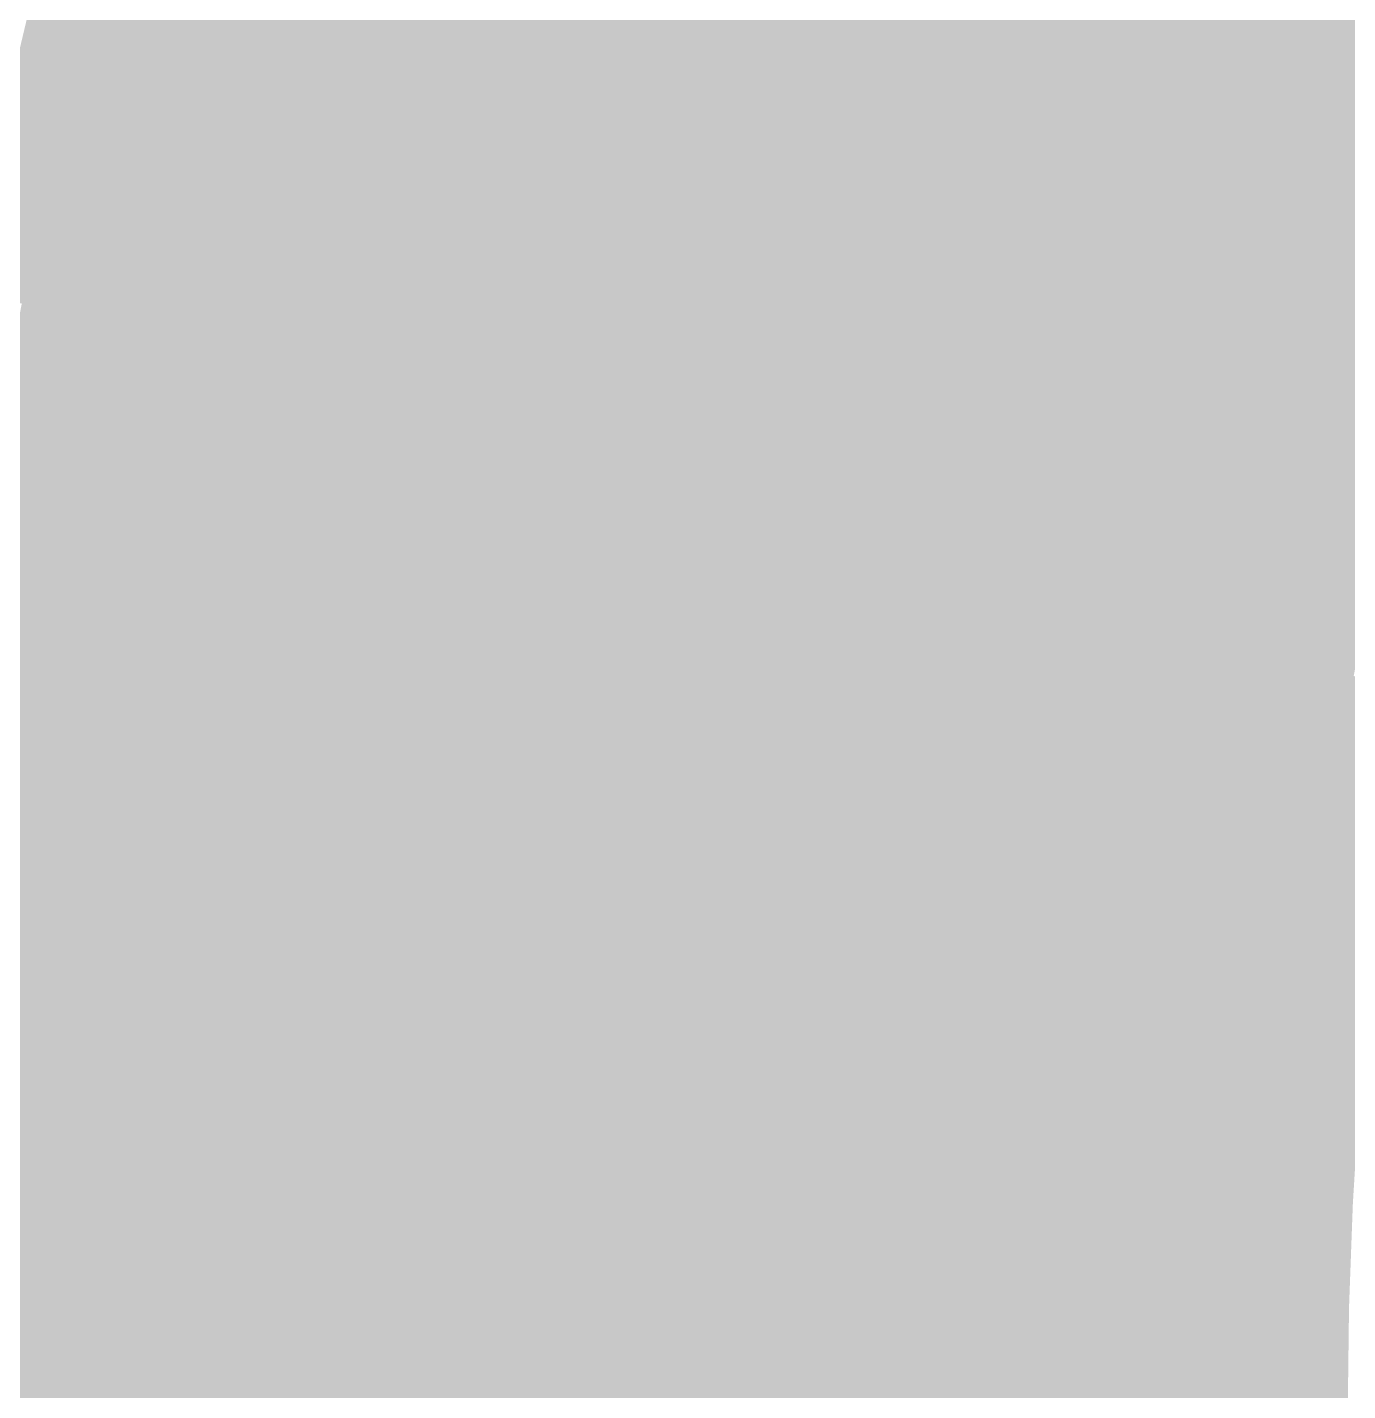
# Model space of a CAD drawing. Header units: inches. Extents: x -266 to 784, y -170 to 213.
# Drawn here: x -97 to -74, y 0.37 to 24.13 of the extents above; entities that cross this region are included whole.
import ezdxf

# ---------------------------------------------------------------- set-up
doc = ezdxf.new("R2010")
doc.units = ezdxf.units.IN
doc.header["$MEASUREMENT"] = 0

msp = doc.modelspace()

# ---------------------------------------------------------------- linework, layer by layer
at = {"color": 120, "true_color": 0x3affce}
msp.add_solid([(-96.033094, 24.055038), (-97.003125, 24.298018), (-95.413831, 26.404563), (-96.377607, 26.671276)], dxfattribs=at)
at = {"color": 120, "true_color": 0x33ffcd}
msp.add_solid([(-95.063063, 23.812058), (-96.033094, 24.055038), (-94.450054, 26.13785), (-95.413831, 26.404563)], dxfattribs=at)
at = {"color": 120, "true_color": 0x00ffba}
msp.add_solid([(-86.739846, 24.004148), (-87.703622, 24.270861), (-86.12463, 26.125621), (-87.081571, 26.415906)], dxfattribs=at)
at = {"color": 120, "true_color": 0x2dffcb}
msp.add_solid([(-94.093032, 23.569077), (-95.063063, 23.812058), (-93.486278, 25.871137), (-94.450054, 26.13785)], dxfattribs=at)
at = {"color": 122, "true_color": 0x00e2a0}
msp.add_solid([(-79.426048, 24.093628), (-80.382988, 24.383913), (-78.810839, 26.035584), (-79.760367, 26.349266)], dxfattribs=at)
at = {"color": 120, "true_color": 0x00fcb8}
msp.add_solid([(-85.77607, 23.737435), (-86.739846, 24.004148), (-85.16769, 25.835336), (-86.12463, 26.125621)], dxfattribs=at)
at = {"color": 122, "true_color": 0x00de9d}
msp.add_solid([(-78.469108, 23.803344), (-79.426048, 24.093628), (-77.861311, 25.721903), (-78.810839, 26.035584)], dxfattribs=at)
at = {"color": 120, "true_color": 0x26ffca}
msp.add_solid([(-93.123, 23.326097), (-94.093032, 23.569077), (-92.522502, 25.604425), (-93.486278, 25.871137)], dxfattribs=at)
at = {"color": 120, "true_color": 0x00f7b5}
msp.add_solid([(-84.812294, 23.470723), (-85.77607, 23.737435), (-84.21075, 25.545052), (-85.16769, 25.835336)], dxfattribs=at)
at = {"color": 122, "true_color": 0x00da9a}
msp.add_solid([(-77.512167, 23.513059), (-78.469108, 23.803344), (-76.911783, 25.408221), (-77.861311, 25.721903)], dxfattribs=at)
at = {"color": 120, "true_color": 0x20ffc8}
msp.add_solid([(-92.152969, 23.083117), (-93.123, 23.326097), (-91.558726, 25.337712), (-92.522502, 25.604425)], dxfattribs=at)
at = {"color": 120, "true_color": 0x00f3b2}
msp.add_solid([(-83.848518, 23.20401), (-84.812294, 23.470723), (-83.253809, 25.254767), (-84.21075, 25.545052)], dxfattribs=at)
at = {"color": 120, "true_color": 0x1affc6}
msp.add_solid([(-91.182938, 22.840137), (-92.152969, 23.083117), (-90.59495, 25.070999), (-91.558726, 25.337712)], dxfattribs=at)
at = {"color": 120, "true_color": 0x00efaf}
msp.add_solid([(-82.884742, 22.937297), (-83.848518, 23.20401), (-82.296869, 24.964482), (-83.253809, 25.254767)], dxfattribs=at)
at = {"color": 122, "true_color": 0x00d597}
msp.add_solid([(-76.555227, 23.222774), (-77.512167, 23.513059), (-75.962254, 25.094539), (-76.911783, 25.408221)], dxfattribs=at)
at = {"color": 120, "true_color": 0x13ffc5}
msp.add_solid([(-90.212907, 22.597157), (-91.182938, 22.840137), (-89.631174, 24.804286), (-90.59495, 25.070999)], dxfattribs=at)
at = {"color": 120, "true_color": 0x00ebab}
msp.add_solid([(-81.920966, 22.670584), (-82.884742, 22.937297), (-81.339929, 24.674198), (-82.296869, 24.964482)], dxfattribs=at)
at = {"color": 122, "true_color": 0x00d194}
msp.add_solid([(-75.598287, 22.93249), (-76.555227, 23.222774), (-75.012726, 24.780857), (-75.962254, 25.094539)], dxfattribs=at)
at = {"color": 120, "true_color": 0x0dffc3}
msp.add_solid([(-89.242875, 22.354177), (-90.212907, 22.597157), (-88.667398, 24.537574), (-89.631174, 24.804286)], dxfattribs=at)
at = {"color": 122, "true_color": 0x00cd91}
msp.add_solid([(-74.641346, 22.642205), (-75.598287, 22.93249), (-74.063198, 24.467176), (-75.012726, 24.780857)], dxfattribs=at)
at = {"color": 120, "true_color": 0x06ffc2}
msp.add_solid([(-88.272844, 22.111196), (-89.242875, 22.354177), (-87.703622, 24.270861), (-88.667398, 24.537574)], dxfattribs=at)
at = {"color": 122, "true_color": 0x00e6a8}
msp.add_solid([(-80.95719, 22.403872), (-81.920966, 22.670584), (-80.382988, 24.383913), (-81.339929, 24.674198)], dxfattribs=at)
at = {"color": 120, "true_color": 0x3affd3}
msp.add_solid([(-96.594511, 21.691023), (-97.570213, 21.910124), (-96.033094, 24.055038), (-97.003125, 24.298018)], dxfattribs=at)
at = {"color": 120, "true_color": 0x00ffc0}
msp.add_solid([(-87.302813, 21.868216), (-88.272844, 22.111196), (-86.739846, 24.004148), (-87.703622, 24.270861)], dxfattribs=at)
at = {"color": 122, "true_color": 0x00e2a5}
msp.add_solid([(-79.993413, 22.137159), (-80.95719, 22.403872), (-79.426048, 24.093628), (-80.382988, 24.383913)], dxfattribs=at)
at = {"color": 122, "true_color": 0x00c98e}
msp.add_solid([(-73.684406, 22.35192), (-74.641346, 22.642205), (-73.11367, 24.153494), (-74.063198, 24.467176)], dxfattribs=at)
at = {"color": 120, "true_color": 0x33ffd2}
msp.add_solid([(-95.618809, 21.471922), (-96.594511, 21.691023), (-95.063063, 23.812058), (-96.033094, 24.055038)], dxfattribs=at)
at = {"color": 120, "true_color": 0x00fcbe}
msp.add_solid([(-86.332782, 21.625236), (-87.302813, 21.868216), (-85.77607, 23.737435), (-86.739846, 24.004148)], dxfattribs=at)
at = {"color": 122, "true_color": 0x00dea2}
msp.add_solid([(-79.029637, 21.870446), (-79.993413, 22.137159), (-78.469108, 23.803344), (-79.426048, 24.093628)], dxfattribs=at)
at = {"color": 120, "true_color": 0x2dffd0}
msp.add_solid([(-94.643107, 21.25282), (-95.618809, 21.471922), (-94.093032, 23.569077), (-95.063063, 23.812058)], dxfattribs=at)
at = {"color": 122, "true_color": 0x00da9f}
msp.add_solid([(-78.065861, 21.603733), (-79.029637, 21.870446), (-77.512167, 23.513059), (-78.469108, 23.803344)], dxfattribs=at)
at = {"color": 120, "true_color": 0x26ffcf}
msp.add_solid([(-93.667404, 21.033719), (-94.643107, 21.25282), (-93.123, 23.326097), (-94.093032, 23.569077)], dxfattribs=at)
at = {"color": 120, "true_color": 0x00f7bb}
msp.add_solid([(-85.36275, 21.382256), (-86.332782, 21.625236), (-84.812294, 23.470723), (-85.77607, 23.737435)], dxfattribs=at)
at = {"color": 120, "true_color": 0x20ffcd}
msp.add_solid([(-92.691702, 20.814618), (-93.667404, 21.033719), (-92.152969, 23.083117), (-93.123, 23.326097)], dxfattribs=at)
at = {"color": 120, "true_color": 0x00f3b7}
msp.add_solid([(-84.392719, 21.139276), (-85.36275, 21.382256), (-83.848518, 23.20401), (-84.812294, 23.470723)], dxfattribs=at)
at = {"color": 122, "true_color": 0x00d59c}
msp.add_solid([(-77.102085, 21.337021), (-78.065861, 21.603733), (-76.555227, 23.222774), (-77.512167, 23.513059)], dxfattribs=at)
at = {"color": 120, "true_color": 0x1affcc}
msp.add_solid([(-91.716, 20.595517), (-92.691702, 20.814618), (-91.182938, 22.840137), (-92.152969, 23.083117)], dxfattribs=at)
at = {"color": 120, "true_color": 0x00efb4}
msp.add_solid([(-83.422688, 20.896295), (-84.392719, 21.139276), (-82.884742, 22.937297), (-83.848518, 23.20401)], dxfattribs=at)
at = {"color": 122, "true_color": 0x00d199}
msp.add_solid([(-76.138309, 21.070308), (-77.102085, 21.337021), (-75.598287, 22.93249), (-76.555227, 23.222774)], dxfattribs=at)
at = {"color": 120, "true_color": 0x13ffca}
msp.add_solid([(-90.740298, 20.376415), (-91.716, 20.595517), (-90.212907, 22.597157), (-91.182938, 22.840137)], dxfattribs=at)
at = {"color": 120, "true_color": 0x00ebb1}
msp.add_solid([(-82.452657, 20.653315), (-83.422688, 20.896295), (-81.920966, 22.670584), (-82.884742, 22.937297)], dxfattribs=at)
at = {"color": 122, "true_color": 0x00cd96}
msp.add_solid([(-75.174533, 20.803595), (-76.138309, 21.070308), (-74.641346, 22.642205), (-75.598287, 22.93249)], dxfattribs=at)
at = {"color": 120, "true_color": 0x0dffc9}
msp.add_solid([(-89.764596, 20.157314), (-90.740298, 20.376415), (-89.242875, 22.354177), (-90.212907, 22.597157)], dxfattribs=at)
at = {"color": 120, "true_color": 0x00e6ae}
msp.add_solid([(-81.482625, 20.410335), (-82.452657, 20.653315), (-80.95719, 22.403872), (-81.920966, 22.670584)], dxfattribs=at)
at = {"color": 122, "true_color": 0x00c992}
msp.add_solid([(-74.210757, 20.536882), (-75.174533, 20.803595), (-73.684406, 22.35192), (-74.641346, 22.642205)], dxfattribs=at)
at = {"color": 120, "true_color": 0x06ffc7}
msp.add_solid([(-88.788894, 19.938213), (-89.764596, 20.157314), (-88.272844, 22.111196), (-89.242875, 22.354177)], dxfattribs=at)
at = {"color": 122, "true_color": 0x00e2aa}
msp.add_solid([(-80.512594, 20.167355), (-81.482625, 20.410335), (-79.993413, 22.137159), (-80.95719, 22.403872)], dxfattribs=at)
at = {"color": 122, "true_color": 0x00c48f}
msp.add_solid([(-73.246981, 20.27017), (-74.210757, 20.536882), (-72.727466, 22.061635), (-73.684406, 22.35192)], dxfattribs=at)
at = {"color": 120, "true_color": 0x00ffc6}
msp.add_solid([(-87.813192, 19.719112), (-88.788894, 19.938213), (-87.302813, 21.868216), (-88.272844, 22.111196)], dxfattribs=at)
at = {"color": 122, "true_color": 0x00dea7}
msp.add_solid([(-79.542563, 19.924375), (-80.512594, 20.167355), (-79.029637, 21.870446), (-79.993413, 22.137159)], dxfattribs=at)
at = {"color": 120, "true_color": 0x3affd8}
msp.add_solid([(-97.097743, 19.313942), (-98.078528, 19.509032), (-96.594511, 21.691023), (-97.570213, 21.910124)], dxfattribs=at)
at = {"color": 120, "true_color": 0x00fcc4}
msp.add_solid([(-86.83749, 19.50001), (-87.813192, 19.719112), (-86.332782, 21.625236), (-87.302813, 21.868216)], dxfattribs=at)
at = {"color": 122, "true_color": 0x00daa4}
msp.add_solid([(-78.572532, 19.681395), (-79.542563, 19.924375), (-78.065861, 21.603733), (-79.029637, 21.870446)], dxfattribs=at)
at = {"color": 120, "true_color": 0x33ffd6}
msp.add_solid([(-96.116957, 19.118852), (-97.097743, 19.313942), (-95.618809, 21.471922), (-96.594511, 21.691023)], dxfattribs=at)
at = {"color": 120, "true_color": 0x00f7c0}
msp.add_solid([(-85.861787, 19.280909), (-86.83749, 19.50001), (-85.36275, 21.382256), (-86.332782, 21.625236)], dxfattribs=at)
at = {"color": 120, "true_color": 0x2dffd5}
msp.add_solid([(-95.136172, 18.923761), (-96.116957, 19.118852), (-94.643107, 21.25282), (-95.618809, 21.471922)], dxfattribs=at)
at = {"color": 122, "true_color": 0x00d5a1}
msp.add_solid([(-77.6025, 19.438414), (-78.572532, 19.681395), (-77.102085, 21.337021), (-78.065861, 21.603733)], dxfattribs=at)
at = {"color": 120, "true_color": 0x26ffd4}
msp.add_solid([(-94.155387, 18.728671), (-95.136172, 18.923761), (-93.667404, 21.033719), (-94.643107, 21.25282)], dxfattribs=at)
at = {"color": 120, "true_color": 0x00f3bd}
msp.add_solid([(-84.886085, 19.061808), (-85.861787, 19.280909), (-84.392719, 21.139276), (-85.36275, 21.382256)], dxfattribs=at)
at = {"color": 122, "true_color": 0x00d19e}
msp.add_solid([(-76.632469, 19.195434), (-77.6025, 19.438414), (-76.138309, 21.070308), (-77.102085, 21.337021)], dxfattribs=at)
at = {"color": 120, "true_color": 0x20ffd3}
msp.add_solid([(-93.174602, 18.533581), (-94.155387, 18.728671), (-92.691702, 20.814618), (-93.667404, 21.033719)], dxfattribs=at)
at = {"color": 120, "true_color": 0x00efba}
msp.add_solid([(-83.910383, 18.842707), (-84.886085, 19.061808), (-83.422688, 20.896295), (-84.392719, 21.139276)], dxfattribs=at)
at = {"color": 122, "true_color": 0x00cd9a}
msp.add_solid([(-75.662438, 18.952454), (-76.632469, 19.195434), (-75.174533, 20.803595), (-76.138309, 21.070308)], dxfattribs=at)
at = {"color": 120, "true_color": 0x1affd1}
msp.add_solid([(-92.193816, 18.33849), (-93.174602, 18.533581), (-91.716, 20.595517), (-92.691702, 20.814618)], dxfattribs=at)
at = {"color": 120, "true_color": 0x00ebb6}
msp.add_solid([(-82.934681, 18.623605), (-83.910383, 18.842707), (-82.452657, 20.653315), (-83.422688, 20.896295)], dxfattribs=at)
at = {"color": 122, "true_color": 0x00c997}
msp.add_solid([(-74.692406, 18.709474), (-75.662438, 18.952454), (-74.210757, 20.536882), (-75.174533, 20.803595)], dxfattribs=at)
at = {"color": 120, "true_color": 0x13ffd0}
msp.add_solid([(-91.213031, 18.1434), (-92.193816, 18.33849), (-90.740298, 20.376415), (-91.716, 20.595517)], dxfattribs=at)
at = {"color": 120, "true_color": 0x00e6b3}
msp.add_solid([(-81.958979, 18.404504), (-82.934681, 18.623605), (-81.482625, 20.410335), (-82.452657, 20.653315)], dxfattribs=at)
at = {"color": 122, "true_color": 0x00c494}
msp.add_solid([(-73.722375, 18.466494), (-74.692406, 18.709474), (-73.246981, 20.27017), (-74.210757, 20.536882)], dxfattribs=at)
at = {"color": 120, "true_color": 0x0dffcf}
msp.add_solid([(-90.232246, 17.94831), (-91.213031, 18.1434), (-89.764596, 20.157314), (-90.740298, 20.376415)], dxfattribs=at)
at = {"color": 122, "true_color": 0x00e2b0}
msp.add_solid([(-80.983277, 18.185403), (-81.958979, 18.404504), (-80.512594, 20.167355), (-81.482625, 20.410335)], dxfattribs=at)
at = {"color": 120, "true_color": 0x06ffcd}
msp.add_solid([(-89.251461, 17.753219), (-90.232246, 17.94831), (-88.788894, 19.938213), (-89.764596, 20.157314)], dxfattribs=at)
at = {"color": 122, "true_color": 0x00deac}
msp.add_solid([(-80.007575, 17.966302), (-80.983277, 18.185403), (-79.542563, 19.924375), (-80.512594, 20.167355)], dxfattribs=at)
at = {"color": 120, "true_color": 0x00ffcc}
msp.add_solid([(-88.270675, 17.558129), (-89.251461, 17.753219), (-87.813192, 19.719112), (-88.788894, 19.938213)], dxfattribs=at)
at = {"color": 122, "true_color": 0x00daa9}
msp.add_solid([(-79.031873, 17.7472), (-80.007575, 17.966302), (-78.572532, 19.681395), (-79.542563, 19.924375)], dxfattribs=at)
at = {"color": 120, "true_color": 0x00fcca}
msp.add_solid([(-87.28989, 17.363039), (-88.270675, 17.558129), (-86.83749, 19.50001), (-87.813192, 19.719112)], dxfattribs=at)
at = {"color": 120, "true_color": 0x00f7c6}
msp.add_solid([(-86.309105, 17.167948), (-87.28989, 17.363039), (-85.861787, 19.280909), (-86.83749, 19.50001)], dxfattribs=at)
at = {"color": 122, "true_color": 0x00d5a6}
msp.add_solid([(-78.05617, 17.528099), (-79.031873, 17.7472), (-77.6025, 19.438414), (-78.572532, 19.681395)], dxfattribs=at)
at = {"color": 120, "true_color": 0x33ffdb}
msp.add_solid([(-96.557209, 16.754265), (-97.542487, 16.925227), (-96.116957, 19.118852), (-97.097743, 19.313942)], dxfattribs=at)
at = {"color": 120, "true_color": 0x00f3c3}
msp.add_solid([(-85.328319, 16.972858), (-86.309105, 17.167948), (-84.886085, 19.061808), (-85.861787, 19.280909)], dxfattribs=at)
at = {"color": 122, "true_color": 0x00d1a3}
msp.add_solid([(-77.080468, 17.308998), (-78.05617, 17.528099), (-76.632469, 19.195434), (-77.6025, 19.438414)], dxfattribs=at)
at = {"color": 120, "true_color": 0x2dffda}
msp.add_solid([(-95.571931, 16.583303), (-96.557209, 16.754265), (-95.136172, 18.923761), (-96.116957, 19.118852)], dxfattribs=at)
at = {"color": 120, "true_color": 0x00efbf}
msp.add_solid([(-84.347534, 16.777768), (-85.328319, 16.972858), (-83.910383, 18.842707), (-84.886085, 19.061808)], dxfattribs=at)
at = {"color": 122, "true_color": 0x00cd9f}
msp.add_solid([(-76.104766, 17.089897), (-77.080468, 17.308998), (-75.662438, 18.952454), (-76.632469, 19.195434)], dxfattribs=at)
at = {"color": 120, "true_color": 0x26ffd9}
msp.add_solid([(-94.586654, 16.412341), (-95.571931, 16.583303), (-94.155387, 18.728671), (-95.136172, 18.923761)], dxfattribs=at)
at = {"color": 120, "true_color": 0x00ebbc}
msp.add_solid([(-83.366749, 16.582677), (-84.347534, 16.777768), (-82.934681, 18.623605), (-83.910383, 18.842707)], dxfattribs=at)
at = {"color": 122, "true_color": 0x00c99c}
msp.add_solid([(-75.129064, 16.870795), (-76.104766, 17.089897), (-74.692406, 18.709474), (-75.662438, 18.952454)], dxfattribs=at)
at = {"color": 120, "true_color": 0x20ffd8}
msp.add_solid([(-93.601376, 16.241379), (-94.586654, 16.412341), (-93.174602, 18.533581), (-94.155387, 18.728671)], dxfattribs=at)
at = {"color": 120, "true_color": 0x1affd7}
msp.add_solid([(-92.616098, 16.070418), (-93.601376, 16.241379), (-92.193816, 18.33849), (-93.174602, 18.533581)], dxfattribs=at)
at = {"color": 120, "true_color": 0x00e6b8}
msp.add_solid([(-82.385964, 16.387587), (-83.366749, 16.582677), (-81.958979, 18.404504), (-82.934681, 18.623605)], dxfattribs=at)
at = {"color": 122, "true_color": 0x00c499}
msp.add_solid([(-74.153362, 16.651694), (-75.129064, 16.870795), (-73.722375, 18.466494), (-74.692406, 18.709474)], dxfattribs=at)
at = {"color": 120, "true_color": 0x13ffd5}
msp.add_solid([(-91.630821, 15.899456), (-92.616098, 16.070418), (-91.213031, 18.1434), (-92.193816, 18.33849)], dxfattribs=at)
at = {"color": 120, "true_color": 0x00e2b5}
msp.add_solid([(-81.405178, 16.192497), (-82.385964, 16.387587), (-80.983277, 18.185403), (-81.958979, 18.404504)], dxfattribs=at)
at = {"color": 122, "true_color": 0x00c095}
msp.add_solid([(-73.17766, 16.432593), (-74.153362, 16.651694), (-72.752344, 18.223513), (-73.722375, 18.466494)], dxfattribs=at)
at = {"color": 120, "true_color": 0x0dffd4}
msp.add_solid([(-90.645543, 15.728494), (-91.630821, 15.899456), (-90.232246, 17.94831), (-91.213031, 18.1434)], dxfattribs=at)
at = {"color": 122, "true_color": 0x00deb2}
msp.add_solid([(-80.424393, 15.997406), (-81.405178, 16.192497), (-80.007575, 17.966302), (-80.983277, 18.185403)], dxfattribs=at)
at = {"color": 120, "true_color": 0x06ffd3}
msp.add_solid([(-89.660265, 15.557532), (-90.645543, 15.728494), (-89.251461, 17.753219), (-90.232246, 17.94831)], dxfattribs=at)
at = {"color": 122, "true_color": 0x00daae}
msp.add_solid([(-79.443608, 15.802316), (-80.424393, 15.997406), (-79.031873, 17.7472), (-80.007575, 17.966302)], dxfattribs=at)
at = {"color": 120, "true_color": 0x00ffd2}
msp.add_solid([(-88.674988, 15.38657), (-89.660265, 15.557532), (-88.270675, 17.558129), (-89.251461, 17.753219)], dxfattribs=at)
at = {"color": 122, "true_color": 0x00d5ab}
msp.add_solid([(-78.462822, 15.607226), (-79.443608, 15.802316), (-78.05617, 17.528099), (-79.031873, 17.7472)], dxfattribs=at)
at = {"color": 120, "true_color": 0x00fccf}
msp.add_solid([(-87.68971, 15.215608), (-88.674988, 15.38657), (-87.28989, 17.363039), (-88.270675, 17.558129)], dxfattribs=at)
at = {"color": 120, "true_color": 0x00f7cc}
msp.add_solid([(-86.704433, 15.044646), (-87.68971, 15.215608), (-86.309105, 17.167948), (-87.28989, 17.363039)], dxfattribs=at)
at = {"color": 122, "true_color": 0x00d1a7}
msp.add_solid([(-77.482037, 15.412135), (-78.462822, 15.607226), (-77.080468, 17.308998), (-78.05617, 17.528099)], dxfattribs=at)
at = {"color": 120, "true_color": 0x00f3c8}
msp.add_solid([(-85.719155, 14.873684), (-86.704433, 15.044646), (-85.328319, 16.972858), (-86.309105, 17.167948)], dxfattribs=at)
at = {"color": 122, "true_color": 0x00cda4}
msp.add_solid([(-76.501252, 15.217045), (-77.482037, 15.412135), (-76.104766, 17.089897), (-77.080468, 17.308998)], dxfattribs=at)
at = {"color": 4, "true_color": 0x33ffe0}
msp.add_solid([(-96.939298, 14.379587), (-97.928474, 14.526317), (-96.557209, 16.754265), (-97.542487, 16.925227)], dxfattribs=at)
at = {"color": 120, "true_color": 0x00efc5}
msp.add_solid([(-84.733877, 14.702722), (-85.719155, 14.873684), (-84.347534, 16.777768), (-85.328319, 16.972858)], dxfattribs=at)
at = {"color": 122, "true_color": 0x00c9a1}
msp.add_solid([(-75.520467, 15.021955), (-76.501252, 15.217045), (-75.129064, 16.870795), (-76.104766, 17.089897)], dxfattribs=at)
at = {"color": 122, "true_color": 0x00c49d}
msp.add_solid([(-74.539681, 14.826864), (-75.520467, 15.021955), (-74.153362, 16.651694), (-75.129064, 16.870795)], dxfattribs=at)
at = {"color": 4, "true_color": 0x2dffdf}
msp.add_solid([(-95.950121, 14.232856), (-96.939298, 14.379587), (-95.571931, 16.583303), (-96.557209, 16.754265)], dxfattribs=at)
at = {"color": 120, "true_color": 0x00ebc1}
msp.add_solid([(-83.7486, 14.531761), (-84.733877, 14.702722), (-83.366749, 16.582677), (-84.347534, 16.777768)], dxfattribs=at)
at = {"color": 122, "true_color": 0x00c09a}
msp.add_solid([(-73.558896, 14.631774), (-74.539681, 14.826864), (-73.17766, 16.432593), (-74.153362, 16.651694)], dxfattribs=at)
at = {"color": 120, "true_color": 0x26ffde}
msp.add_solid([(-94.960945, 14.086126), (-95.950121, 14.232856), (-94.586654, 16.412341), (-95.571931, 16.583303)], dxfattribs=at)
at = {"color": 120, "true_color": 0x20ffdd}
msp.add_solid([(-93.971768, 13.939395), (-94.960945, 14.086126), (-93.601376, 16.241379), (-94.586654, 16.412341)], dxfattribs=at)
at = {"color": 120, "true_color": 0x00e6be}
msp.add_solid([(-82.763322, 14.360799), (-83.7486, 14.531761), (-82.385964, 16.387587), (-83.366749, 16.582677)], dxfattribs=at)
at = {"color": 120, "true_color": 0x1affdc}
msp.add_solid([(-92.982592, 13.792665), (-93.971768, 13.939395), (-92.616098, 16.070418), (-93.601376, 16.241379)], dxfattribs=at)
at = {"color": 132, "true_color": 0x00e2ba}
msp.add_solid([(-81.778044, 14.189837), (-82.763322, 14.360799), (-81.405178, 16.192497), (-82.385964, 16.387587)], dxfattribs=at)
at = {"color": 132, "true_color": 0x00deb7}
msp.add_solid([(-80.792767, 14.018875), (-81.778044, 14.189837), (-80.424393, 15.997406), (-81.405178, 16.192497)], dxfattribs=at)
at = {"color": 120, "true_color": 0x13ffdb}
msp.add_solid([(-91.993415, 13.645934), (-92.982592, 13.792665), (-91.630821, 15.899456), (-92.616098, 16.070418)], dxfattribs=at)
at = {"color": 132, "true_color": 0x00dab3}
msp.add_solid([(-79.807489, 13.847913), (-80.792767, 14.018875), (-79.443608, 15.802316), (-80.424393, 15.997406)], dxfattribs=at)
at = {"color": 120, "true_color": 0x0dffda}
msp.add_solid([(-91.004239, 13.499204), (-91.993415, 13.645934), (-90.645543, 15.728494), (-91.630821, 15.899456)], dxfattribs=at)
at = {"color": 120, "true_color": 0x06ffd9}
msp.add_solid([(-90.015062, 13.352473), (-91.004239, 13.499204), (-89.660265, 15.557532), (-90.645543, 15.728494)], dxfattribs=at)
at = {"color": 122, "true_color": 0x00d5b0}
msp.add_solid([(-78.822211, 13.676951), (-79.807489, 13.847913), (-78.462822, 15.607226), (-79.443608, 15.802316)], dxfattribs=at)
at = {"color": 120, "true_color": 0x00ffd8}
msp.add_solid([(-89.025886, 13.205743), (-90.015062, 13.352473), (-88.674988, 15.38657), (-89.660265, 15.557532)], dxfattribs=at)
at = {"color": 122, "true_color": 0x00d1ac}
msp.add_solid([(-77.836934, 13.505989), (-78.822211, 13.676951), (-77.482037, 15.412135), (-78.462822, 15.607226)], dxfattribs=at)
at = {"color": 120, "true_color": 0x00fcd5}
msp.add_solid([(-88.036709, 13.059012), (-89.025886, 13.205743), (-87.68971, 15.215608), (-88.674988, 15.38657)], dxfattribs=at)
at = {"color": 120, "true_color": 0x00f7d2}
msp.add_solid([(-87.047533, 12.912282), (-88.036709, 13.059012), (-86.704433, 15.044646), (-87.68971, 15.215608)], dxfattribs=at)
at = {"color": 122, "true_color": 0x00cda9}
msp.add_solid([(-76.851656, 13.335027), (-77.836934, 13.505989), (-76.501252, 15.217045), (-77.482037, 15.412135)], dxfattribs=at)
at = {"color": 122, "true_color": 0x00c9a5}
msp.add_solid([(-75.866378, 13.164065), (-76.851656, 13.335027), (-75.520467, 15.021955), (-76.501252, 15.217045)], dxfattribs=at)
at = {"color": 120, "true_color": 0x00f3ce}
msp.add_solid([(-86.058356, 12.765551), (-87.047533, 12.912282), (-85.719155, 14.873684), (-86.704433, 15.044646)], dxfattribs=at)
at = {"color": 122, "true_color": 0x00c4a2}
msp.add_solid([(-74.881101, 12.993104), (-75.866378, 13.164065), (-74.539681, 14.826864), (-75.520467, 15.021955)], dxfattribs=at)
at = {"color": 120, "true_color": 0x00efcb}
msp.add_solid([(-85.06918, 12.618821), (-86.058356, 12.765551), (-84.733877, 14.702722), (-85.719155, 14.873684)], dxfattribs=at)
at = {"color": 122, "true_color": 0x00c09e}
msp.add_solid([(-73.895823, 12.822142), (-74.881101, 12.993104), (-73.558896, 14.631774), (-74.539681, 14.826864)], dxfattribs=at)
at = {"color": 4, "true_color": 0x33ffe5}
msp.add_solid([(-97.262994, 11.996246), (-98.255474, 12.118657), (-96.939298, 14.379587), (-97.928474, 14.526317)], dxfattribs=at)
at = {"color": 120, "true_color": 0x00ebc7}
msp.add_solid([(-84.080003, 12.47209), (-85.06918, 12.618821), (-83.7486, 14.531761), (-84.733877, 14.702722)], dxfattribs=at)
at = {"color": 120, "true_color": 0x00e6c3}
msp.add_solid([(-83.090827, 12.32536), (-84.080003, 12.47209), (-82.763322, 14.360799), (-83.7486, 14.531761)], dxfattribs=at)
at = {"color": 4, "true_color": 0x2dffe4}
msp.add_solid([(-96.270515, 11.873836), (-97.262994, 11.996246), (-95.950121, 14.232856), (-96.939298, 14.379587)], dxfattribs=at)
at = {"color": 132, "true_color": 0x00e2c0}
msp.add_solid([(-82.10165, 12.178629), (-83.090827, 12.32536), (-81.778044, 14.189837), (-82.763322, 14.360799)], dxfattribs=at)
at = {"color": 4, "true_color": 0x26ffe3}
msp.add_solid([(-95.278035, 11.751425), (-96.270515, 11.873836), (-94.960945, 14.086126), (-95.950121, 14.232856)], dxfattribs=at)
at = {"color": 4, "true_color": 0x20ffe2}
msp.add_solid([(-94.285556, 11.629014), (-95.278035, 11.751425), (-93.971768, 13.939395), (-94.960945, 14.086126)], dxfattribs=at)
at = {"color": 132, "true_color": 0x00debc}
msp.add_solid([(-81.112474, 12.031899), (-82.10165, 12.178629), (-80.792767, 14.018875), (-81.778044, 14.189837)], dxfattribs=at)
at = {"color": 132, "true_color": 0x00dab8}
msp.add_solid([(-80.123297, 11.885168), (-81.112474, 12.031899), (-79.807489, 13.847913), (-80.792767, 14.018875)], dxfattribs=at)
at = {"color": 4, "true_color": 0x1affe1}
msp.add_solid([(-93.293076, 11.506603), (-94.285556, 11.629014), (-92.982592, 13.792665), (-93.971768, 13.939395)], dxfattribs=at)
at = {"color": 4, "true_color": 0x13ffe1}
msp.add_solid([(-92.300597, 11.384193), (-93.293076, 11.506603), (-91.993415, 13.645934), (-92.982592, 13.792665)], dxfattribs=at)
at = {"color": 132, "true_color": 0x00d5b5}
msp.add_solid([(-79.134121, 11.738438), (-80.123297, 11.885168), (-78.822211, 13.676951), (-79.807489, 13.847913)], dxfattribs=at)
at = {"color": 4, "true_color": 0x0dffe0}
msp.add_solid([(-91.308117, 11.261782), (-92.300597, 11.384193), (-91.004239, 13.499204), (-91.993415, 13.645934)], dxfattribs=at)
at = {"color": 122, "true_color": 0x00d1b1}
msp.add_solid([(-78.144944, 11.591707), (-79.134121, 11.738438), (-77.836934, 13.505989), (-78.822211, 13.676951)], dxfattribs=at)
at = {"color": 4, "true_color": 0x06ffdf}
msp.add_solid([(-90.315638, 11.139371), (-91.308117, 11.261782), (-90.015062, 13.352473), (-91.004239, 13.499204)], dxfattribs=at)
at = {"color": 120, "true_color": 0x00ffde}
msp.add_solid([(-89.323158, 11.016961), (-90.315638, 11.139371), (-89.025886, 13.205743), (-90.015062, 13.352473)], dxfattribs=at)
at = {"color": 122, "true_color": 0x00cdae}
msp.add_solid([(-77.155768, 11.444977), (-78.144944, 11.591707), (-76.851656, 13.335027), (-77.836934, 13.505989)], dxfattribs=at)
at = {"color": 122, "true_color": 0x00c9aa}
msp.add_solid([(-76.166591, 11.298247), (-77.155768, 11.444977), (-75.866378, 13.164065), (-76.851656, 13.335027)], dxfattribs=at)
at = {"color": 120, "true_color": 0x00fcdb}
msp.add_solid([(-88.330679, 10.89455), (-89.323158, 11.016961), (-88.036709, 13.059012), (-89.025886, 13.205743)], dxfattribs=at)
at = {"color": 122, "true_color": 0x00c4a6}
msp.add_solid([(-75.177415, 11.151516), (-76.166591, 11.298247), (-74.881101, 12.993104), (-75.866378, 13.164065)], dxfattribs=at)
at = {"color": 120, "true_color": 0x00f7d8}
msp.add_solid([(-87.338199, 10.772139), (-88.330679, 10.89455), (-87.047533, 12.912282), (-88.036709, 13.059012)], dxfattribs=at)
at = {"color": 120, "true_color": 0x00f3d4}
msp.add_solid([(-86.34572, 10.649729), (-87.338199, 10.772139), (-86.058356, 12.765551), (-87.047533, 12.912282)], dxfattribs=at)
at = {"color": 122, "true_color": 0x00c0a3}
msp.add_solid([(-74.188238, 11.004786), (-75.177415, 11.151516), (-73.895823, 12.822142), (-74.881101, 12.993104)], dxfattribs=at)
at = {"color": 120, "true_color": 0x00efd0}
msp.add_solid([(-85.35324, 10.527318), (-86.34572, 10.649729), (-85.06918, 12.618821), (-86.058356, 12.765551)], dxfattribs=at)
at = {"color": 120, "true_color": 0x00ebcc}
msp.add_solid([(-84.36076, 10.404907), (-85.35324, 10.527318), (-84.080003, 12.47209), (-85.06918, 12.618821)], dxfattribs=at)
at = {"color": 122, "true_color": 0x00bc9f}
msp.add_solid([(-73.199062, 10.858055), (-74.188238, 11.004786), (-72.910546, 12.65118), (-73.895823, 12.822142)], dxfattribs=at)
at = {"color": 132, "true_color": 0x00e6c9}
msp.add_solid([(-83.368281, 10.282497), (-84.36076, 10.404907), (-83.090827, 12.32536), (-84.080003, 12.47209)], dxfattribs=at)
at = {"color": 132, "true_color": 0x00e2c5}
msp.add_solid([(-82.375801, 10.160086), (-83.368281, 10.282497), (-82.10165, 12.178629), (-83.090827, 12.32536)], dxfattribs=at)
at = {"color": 132, "true_color": 0x00dec1}
msp.add_solid([(-81.383322, 10.037675), (-82.375801, 10.160086), (-81.112474, 12.031899), (-82.10165, 12.178629)], dxfattribs=at)
at = {"color": 4, "true_color": 0x2dffe9}
msp.add_solid([(-96.532918, 9.507663), (-97.528103, 9.60568), (-96.270515, 11.873836), (-97.262994, 11.996246)], dxfattribs=at)
at = {"color": 132, "true_color": 0x00dabe}
msp.add_solid([(-80.390842, 9.915265), (-81.383322, 10.037675), (-80.123297, 11.885168), (-81.112474, 12.031899)], dxfattribs=at)
at = {"color": 132, "true_color": 0x00d5ba}
msp.add_solid([(-79.398363, 9.792854), (-80.390842, 9.915265), (-79.134121, 11.738438), (-80.123297, 11.885168)], dxfattribs=at)
at = {"color": 4, "true_color": 0x26ffe8}
msp.add_solid([(-95.537734, 9.409645), (-96.532918, 9.507663), (-95.278035, 11.751425), (-96.270515, 11.873836)], dxfattribs=at)
at = {"color": 4, "true_color": 0x20ffe7}
msp.add_solid([(-94.542549, 9.311628), (-95.537734, 9.409645), (-94.285556, 11.629014), (-95.278035, 11.751425)], dxfattribs=at)
at = {"color": 132, "true_color": 0x00d1b6}
msp.add_solid([(-78.405883, 9.670443), (-79.398363, 9.792854), (-78.144944, 11.591707), (-79.134121, 11.738438)], dxfattribs=at)
at = {"color": 4, "true_color": 0x1affe7}
msp.add_solid([(-93.547364, 9.213611), (-94.542549, 9.311628), (-93.293076, 11.506603), (-94.285556, 11.629014)], dxfattribs=at)
at = {"color": 4, "true_color": 0x13ffe6}
msp.add_solid([(-92.55218, 9.115594), (-93.547364, 9.213611), (-92.300597, 11.384193), (-93.293076, 11.506603)], dxfattribs=at)
at = {"color": 122, "true_color": 0x00cdb2}
msp.add_solid([(-77.413404, 9.548033), (-78.405883, 9.670443), (-77.155768, 11.444977), (-78.144944, 11.591707)], dxfattribs=at)
at = {"color": 122, "true_color": 0x00c9af}
msp.add_solid([(-76.420924, 9.425622), (-77.413404, 9.548033), (-76.166591, 11.298247), (-77.155768, 11.444977)], dxfattribs=at)
at = {"color": 4, "true_color": 0x0dffe5}
msp.add_solid([(-91.556995, 9.017577), (-92.55218, 9.115594), (-91.308117, 11.261782), (-92.300597, 11.384193)], dxfattribs=at)
at = {"color": 4, "true_color": 0x06ffe5}
msp.add_solid([(-90.56181, 8.91956), (-91.556995, 9.017577), (-90.315638, 11.139371), (-91.308117, 11.261782)], dxfattribs=at)
at = {"color": 122, "true_color": 0x00c4ab}
msp.add_solid([(-75.428445, 9.303211), (-76.420924, 9.425622), (-75.177415, 11.151516), (-76.166591, 11.298247)], dxfattribs=at)
at = {"color": 4, "true_color": 0x00ffe4}
msp.add_solid([(-89.566625, 8.821543), (-90.56181, 8.91956), (-89.323158, 11.016961), (-90.315638, 11.139371)], dxfattribs=at)
at = {"color": 4, "true_color": 0x00fce1}
msp.add_solid([(-88.571441, 8.723525), (-89.566625, 8.821543), (-88.330679, 10.89455), (-89.323158, 11.016961)], dxfattribs=at)
at = {"color": 122, "true_color": 0x00c0a7}
msp.add_solid([(-74.435965, 9.180801), (-75.428445, 9.303211), (-74.188238, 11.004786), (-75.177415, 11.151516)], dxfattribs=at)
at = {"color": 122, "true_color": 0x00bca4}
msp.add_solid([(-73.443486, 9.05839), (-74.435965, 9.180801), (-73.199062, 10.858055), (-74.188238, 11.004786)], dxfattribs=at)
at = {"color": 120, "true_color": 0x00f7dd}
msp.add_solid([(-87.576256, 8.625508), (-88.571441, 8.723525), (-87.338199, 10.772139), (-88.330679, 10.89455)], dxfattribs=at)
at = {"color": 120, "true_color": 0x00f3da}
msp.add_solid([(-86.581071, 8.527491), (-87.576256, 8.625508), (-86.34572, 10.649729), (-87.338199, 10.772139)], dxfattribs=at)
at = {"color": 120, "true_color": 0x00efd6}
msp.add_solid([(-85.585886, 8.429474), (-86.581071, 8.527491), (-85.35324, 10.527318), (-86.34572, 10.649729)], dxfattribs=at)
at = {"color": 120, "true_color": 0x00ebd2}
msp.add_solid([(-84.590702, 8.331457), (-85.585886, 8.429474), (-84.36076, 10.404907), (-85.35324, 10.527318)], dxfattribs=at)
at = {"color": 132, "true_color": 0x00e6ce}
msp.add_solid([(-83.595517, 8.23344), (-84.590702, 8.331457), (-83.368281, 10.282497), (-84.36076, 10.404907)], dxfattribs=at)
at = {"color": 132, "true_color": 0x00e2ca}
msp.add_solid([(-82.600332, 8.135423), (-83.595517, 8.23344), (-82.375801, 10.160086), (-83.368281, 10.282497)], dxfattribs=at)
at = {"color": 132, "true_color": 0x00dec6}
msp.add_solid([(-81.605148, 8.037406), (-82.600332, 8.135423), (-81.383322, 10.037675), (-82.375801, 10.160086)], dxfattribs=at)
at = {"color": 132, "true_color": 0x00dac3}
msp.add_solid([(-80.609963, 7.939388), (-81.605148, 8.037406), (-80.390842, 9.915265), (-81.383322, 10.037675)], dxfattribs=at)
at = {"color": 132, "true_color": 0x00d5bf}
msp.add_solid([(-79.614778, 7.841371), (-80.609963, 7.939388), (-79.398363, 9.792854), (-80.390842, 9.915265)], dxfattribs=at)
at = {"color": 132, "true_color": 0x00d1bb}
msp.add_solid([(-78.619593, 7.743354), (-79.614778, 7.841371), (-78.405883, 9.670443), (-79.398363, 9.792854)], dxfattribs=at)
at = {"color": 4, "true_color": 0x2dffee}
msp.add_solid([(-96.737174, 7.135763), (-97.734465, 7.209327), (-96.532918, 9.507663), (-97.528103, 9.60568)], dxfattribs=at)
at = {"color": 4, "true_color": 0x26ffed}
msp.add_solid([(-95.739884, 7.062198), (-96.737174, 7.135763), (-95.537734, 9.409645), (-96.532918, 9.507663)], dxfattribs=at)
at = {"color": 132, "true_color": 0x00cdb7}
msp.add_solid([(-77.624409, 7.645337), (-78.619593, 7.743354), (-77.413404, 9.548033), (-78.405883, 9.670443)], dxfattribs=at)
at = {"color": 132, "true_color": 0x00c9b3}
msp.add_solid([(-76.629224, 7.54732), (-77.624409, 7.645337), (-76.420924, 9.425622), (-77.413404, 9.548033)], dxfattribs=at)
at = {"color": 4, "true_color": 0x20ffed}
msp.add_solid([(-94.742593, 6.988634), (-95.739884, 7.062198), (-94.542549, 9.311628), (-95.537734, 9.409645)], dxfattribs=at)
at = {"color": 4, "true_color": 0x1affec}
msp.add_solid([(-93.745303, 6.915069), (-94.742593, 6.988634), (-93.547364, 9.213611), (-94.542549, 9.311628)], dxfattribs=at)
at = {"color": 122, "true_color": 0x00c4b0}
msp.add_solid([(-75.634039, 7.449303), (-76.629224, 7.54732), (-75.428445, 9.303211), (-76.420924, 9.425622)], dxfattribs=at)
at = {"color": 122, "true_color": 0x00c0ac}
msp.add_solid([(-74.638854, 7.351286), (-75.634039, 7.449303), (-74.435965, 9.180801), (-75.428445, 9.303211)], dxfattribs=at)
at = {"color": 4, "true_color": 0x13ffec}
msp.add_solid([(-92.748012, 6.841504), (-93.745303, 6.915069), (-92.55218, 9.115594), (-93.547364, 9.213611)], dxfattribs=at)
at = {"color": 4, "true_color": 0x0dffeb}
msp.add_solid([(-91.750722, 6.76794), (-92.748012, 6.841504), (-91.556995, 9.017577), (-92.55218, 9.115594)], dxfattribs=at)
at = {"color": 122, "true_color": 0x00bca8}
msp.add_solid([(-73.64367, 7.253268), (-74.638854, 7.351286), (-73.443486, 9.05839), (-74.435965, 9.180801)], dxfattribs=at)
at = {"color": 4, "true_color": 0x06ffeb}
msp.add_solid([(-90.753432, 6.694375), (-91.750722, 6.76794), (-90.56181, 8.91956), (-91.556995, 9.017577)], dxfattribs=at)
at = {"color": 4, "true_color": 0x00ffea}
msp.add_solid([(-89.756141, 6.620811), (-90.753432, 6.694375), (-89.566625, 8.821543), (-90.56181, 8.91956)], dxfattribs=at)
at = {"color": 4, "true_color": 0x00fce7}
msp.add_solid([(-88.758851, 6.547246), (-89.756141, 6.620811), (-88.571441, 8.723525), (-89.566625, 8.821543)], dxfattribs=at)
at = {"color": 4, "true_color": 0x00f7e3}
msp.add_solid([(-87.76156, 6.473682), (-88.758851, 6.547246), (-87.576256, 8.625508), (-88.571441, 8.723525)], dxfattribs=at)
at = {"color": 4, "true_color": 0x00f3df}
msp.add_solid([(-86.76427, 6.400117), (-87.76156, 6.473682), (-86.581071, 8.527491), (-87.576256, 8.625508)], dxfattribs=at)
at = {"color": 120, "true_color": 0x00efdb}
msp.add_solid([(-85.766979, 6.326552), (-86.76427, 6.400117), (-85.585886, 8.429474), (-86.581071, 8.527491)], dxfattribs=at)
at = {"color": 120, "true_color": 0x00ebd7}
msp.add_solid([(-84.769689, 6.252988), (-85.766979, 6.326552), (-84.590702, 8.331457), (-85.585886, 8.429474)], dxfattribs=at)
at = {"color": 132, "true_color": 0x00e6d3}
msp.add_solid([(-83.772398, 6.179423), (-84.769689, 6.252988), (-83.595517, 8.23344), (-84.590702, 8.331457)], dxfattribs=at)
at = {"color": 132, "true_color": 0x00e2d0}
msp.add_solid([(-82.775108, 6.105859), (-83.772398, 6.179423), (-82.600332, 8.135423), (-83.595517, 8.23344)], dxfattribs=at)
at = {"color": 132, "true_color": 0x00decc}
msp.add_solid([(-81.777817, 6.032294), (-82.775108, 6.105859), (-81.605148, 8.037406), (-82.600332, 8.135423)], dxfattribs=at)
at = {"color": 132, "true_color": 0x00dac8}
msp.add_solid([(-80.780527, 5.95873), (-81.777817, 6.032294), (-80.609963, 7.939388), (-81.605148, 8.037406)], dxfattribs=at)
at = {"color": 132, "true_color": 0x00d5c4}
msp.add_solid([(-79.783237, 5.885165), (-80.780527, 5.95873), (-79.614778, 7.841371), (-80.609963, 7.939388)], dxfattribs=at)
at = {"color": 132, "true_color": 0x00d1c0}
msp.add_solid([(-78.785946, 5.811601), (-79.783237, 5.885165), (-78.619593, 7.743354), (-79.614778, 7.841371)], dxfattribs=at)
at = {"color": 132, "true_color": 0x00cdbc}
msp.add_solid([(-77.788656, 5.738036), (-78.785946, 5.811601), (-77.624409, 7.645337), (-78.619593, 7.743354)], dxfattribs=at)
at = {"color": 132, "true_color": 0x00c9b8}
msp.add_solid([(-76.791365, 5.664471), (-77.788656, 5.738036), (-76.629224, 7.54732), (-77.624409, 7.645337)], dxfattribs=at)
at = {"color": 132, "true_color": 0x00c4b4}
msp.add_solid([(-75.794075, 5.590907), (-76.791365, 5.664471), (-75.634039, 7.449303), (-76.629224, 7.54732)], dxfattribs=at)
at = {"color": 122, "true_color": 0x00c0b0}
msp.add_solid([(-74.796784, 5.517342), (-75.794075, 5.590907), (-74.638854, 7.351286), (-75.634039, 7.449303)], dxfattribs=at)
at = {"color": 4, "true_color": 0x2dfff3}
msp.add_solid([(-96.883159, 4.759564), (-97.881955, 4.808632), (-96.737174, 7.135763), (-97.734465, 7.209327)], dxfattribs=at)
at = {"color": 4, "true_color": 0x26fff2}
msp.add_solid([(-95.884364, 4.710497), (-96.883159, 4.759564), (-95.739884, 7.062198), (-96.737174, 7.135763)], dxfattribs=at)
at = {"color": 122, "true_color": 0x00bcac}
msp.add_solid([(-73.799494, 5.443778), (-74.796784, 5.517342), (-73.64367, 7.253268), (-74.638854, 7.351286)], dxfattribs=at)
at = {"color": 4, "true_color": 0x20fff2}
msp.add_solid([(-94.885568, 4.661429), (-95.884364, 4.710497), (-94.742593, 6.988634), (-95.739884, 7.062198)], dxfattribs=at)
at = {"color": 4, "true_color": 0x1afff2}
msp.add_solid([(-93.886773, 4.612361), (-94.885568, 4.661429), (-93.745303, 6.915069), (-94.742593, 6.988634)], dxfattribs=at)
at = {"color": 4, "true_color": 0x13fff1}
msp.add_solid([(-92.887977, 4.563294), (-93.886773, 4.612361), (-92.748012, 6.841504), (-93.745303, 6.915069)], dxfattribs=at)
at = {"color": 4, "true_color": 0x0dfff1}
msp.add_solid([(-91.889182, 4.514226), (-92.887977, 4.563294), (-91.750722, 6.76794), (-92.748012, 6.841504)], dxfattribs=at)
at = {"color": 4, "true_color": 0x06fff0}
msp.add_solid([(-90.890387, 4.465158), (-91.889182, 4.514226), (-90.753432, 6.694375), (-91.750722, 6.76794)], dxfattribs=at)
at = {"color": 4, "true_color": 0x00fff0}
msp.add_solid([(-89.891591, 4.416091), (-90.890387, 4.465158), (-89.756141, 6.620811), (-90.753432, 6.694375)], dxfattribs=at)
at = {"color": 4, "true_color": 0x00fced}
msp.add_solid([(-88.892796, 4.367023), (-89.891591, 4.416091), (-88.758851, 6.547246), (-89.756141, 6.620811)], dxfattribs=at)
at = {"color": 4, "true_color": 0x00f7e9}
msp.add_solid([(-87.894, 4.317955), (-88.892796, 4.367023), (-87.76156, 6.473682), (-88.758851, 6.547246)], dxfattribs=at)
at = {"color": 4, "true_color": 0x00f3e5}
msp.add_solid([(-86.895205, 4.268888), (-87.894, 4.317955), (-86.76427, 6.400117), (-87.76156, 6.473682)], dxfattribs=at)
at = {"color": 4, "true_color": 0x00efe1}
msp.add_solid([(-85.896409, 4.21982), (-86.895205, 4.268888), (-85.766979, 6.326552), (-86.76427, 6.400117)], dxfattribs=at)
at = {"color": 132, "true_color": 0x00ebdd}
msp.add_solid([(-84.897614, 4.170752), (-85.896409, 4.21982), (-84.769689, 6.252988), (-85.766979, 6.326552)], dxfattribs=at)
at = {"color": 132, "true_color": 0x00e6d9}
msp.add_solid([(-83.898818, 4.121685), (-84.897614, 4.170752), (-83.772398, 6.179423), (-84.769689, 6.252988)], dxfattribs=at)
at = {"color": 132, "true_color": 0x00e2d5}
msp.add_solid([(-82.900023, 4.072617), (-83.898818, 4.121685), (-82.775108, 6.105859), (-83.772398, 6.179423)], dxfattribs=at)
at = {"color": 132, "true_color": 0x00ded1}
msp.add_solid([(-81.901227, 4.023549), (-82.900023, 4.072617), (-81.777817, 6.032294), (-82.775108, 6.105859)], dxfattribs=at)
at = {"color": 132, "true_color": 0x00dacd}
msp.add_solid([(-80.902432, 3.974482), (-81.901227, 4.023549), (-80.780527, 5.95873), (-81.777817, 6.032294)], dxfattribs=at)
at = {"color": 132, "true_color": 0x00d5c9}
msp.add_solid([(-79.903636, 3.925414), (-80.902432, 3.974482), (-79.783237, 5.885165), (-80.780527, 5.95873)], dxfattribs=at)
at = {"color": 132, "true_color": 0x00d1c5}
msp.add_solid([(-78.904841, 3.876346), (-79.903636, 3.925414), (-78.785946, 5.811601), (-79.783237, 5.885165)], dxfattribs=at)
at = {"color": 132, "true_color": 0x00cdc1}
msp.add_solid([(-77.906046, 3.827279), (-78.904841, 3.876346), (-77.788656, 5.738036), (-78.785946, 5.811601)], dxfattribs=at)
at = {"color": 132, "true_color": 0x00c9bd}
msp.add_solid([(-76.90725, 3.778211), (-77.906046, 3.827279), (-76.791365, 5.664471), (-77.788656, 5.738036)], dxfattribs=at)
at = {"color": 132, "true_color": 0x00c4b9}
msp.add_solid([(-75.908455, 3.729143), (-76.90725, 3.778211), (-75.794075, 5.590907), (-76.791365, 5.664471)], dxfattribs=at)
at = {"color": 132, "true_color": 0x00c0b5}
msp.add_solid([(-74.909659, 3.680076), (-75.908455, 3.729143), (-74.796784, 5.517342), (-75.794075, 5.590907)], dxfattribs=at)
at = {"color": 122, "true_color": 0x00bcb1}
msp.add_solid([(-73.910864, 3.631008), (-74.909659, 3.680076), (-73.799494, 5.443778), (-74.796784, 5.517342)], dxfattribs=at)
at = {"color": 4, "true_color": 0x2dfff8}
msp.add_solid([(-96.970785, 2.380499), (-97.970484, 2.40504), (-96.883159, 4.759564), (-97.881955, 4.808632)], dxfattribs=at)
at = {"color": 4, "true_color": 0x26fff8}
msp.add_solid([(-95.971087, 2.355958), (-96.970785, 2.380499), (-95.884364, 4.710497), (-96.883159, 4.759564)], dxfattribs=at)
at = {"color": 4, "true_color": 0x20fff7}
msp.add_solid([(-94.971388, 2.331417), (-95.971087, 2.355958), (-94.885568, 4.661429), (-95.884364, 4.710497)], dxfattribs=at)
at = {"color": 4, "true_color": 0x1afff7}
msp.add_solid([(-93.971689, 2.306875), (-94.971388, 2.331417), (-93.886773, 4.612361), (-94.885568, 4.661429)], dxfattribs=at)
at = {"color": 4, "true_color": 0x13fff7}
msp.add_solid([(-92.97199, 2.282334), (-93.971689, 2.306875), (-92.887977, 4.563294), (-93.886773, 4.612361)], dxfattribs=at)
at = {"color": 4, "true_color": 0x0dfff7}
msp.add_solid([(-91.972291, 2.257793), (-92.97199, 2.282334), (-91.889182, 4.514226), (-92.887977, 4.563294)], dxfattribs=at)
at = {"color": 4, "true_color": 0x06fff6}
msp.add_solid([(-90.972593, 2.233252), (-91.972291, 2.257793), (-90.890387, 4.465158), (-91.889182, 4.514226)], dxfattribs=at)
at = {"color": 4, "true_color": 0x00fff6}
msp.add_solid([(-89.972894, 2.208711), (-90.972593, 2.233252), (-89.891591, 4.416091), (-90.890387, 4.465158)], dxfattribs=at)
at = {"color": 4, "true_color": 0x00fcf3}
msp.add_solid([(-88.973195, 2.184169), (-89.972894, 2.208711), (-88.892796, 4.367023), (-89.891591, 4.416091)], dxfattribs=at)
at = {"color": 4, "true_color": 0x00f7ef}
msp.add_solid([(-87.973496, 2.159628), (-88.973195, 2.184169), (-87.894, 4.317955), (-88.892796, 4.367023)], dxfattribs=at)
at = {"color": 4, "true_color": 0x00f3eb}
msp.add_solid([(-86.973797, 2.135087), (-87.973496, 2.159628), (-86.895205, 4.268888), (-87.894, 4.317955)], dxfattribs=at)
at = {"color": 4, "true_color": 0x00efe7}
msp.add_solid([(-85.974098, 2.110546), (-86.973797, 2.135087), (-85.896409, 4.21982), (-86.895205, 4.268888)], dxfattribs=at)
at = {"color": 4, "true_color": 0x00ebe2}
msp.add_solid([(-84.9744, 2.086004), (-85.974098, 2.110546), (-84.897614, 4.170752), (-85.896409, 4.21982)], dxfattribs=at)
at = {"color": 132, "true_color": 0x00e6de}
msp.add_solid([(-83.974701, 2.061463), (-84.9744, 2.086004), (-83.898818, 4.121685), (-84.897614, 4.170752)], dxfattribs=at)
at = {"color": 132, "true_color": 0x00e2da}
msp.add_solid([(-82.975002, 2.036922), (-83.974701, 2.061463), (-82.900023, 4.072617), (-83.898818, 4.121685)], dxfattribs=at)
at = {"color": 132, "true_color": 0x00ded6}
msp.add_solid([(-81.975303, 2.012381), (-82.975002, 2.036922), (-81.901227, 4.023549), (-82.900023, 4.072617)], dxfattribs=at)
at = {"color": 132, "true_color": 0x00dad2}
msp.add_solid([(-80.975604, 1.98784), (-81.975303, 2.012381), (-80.902432, 3.974482), (-81.901227, 4.023549)], dxfattribs=at)
at = {"color": 132, "true_color": 0x00d5ce}
msp.add_solid([(-79.975905, 1.963298), (-80.975604, 1.98784), (-79.903636, 3.925414), (-80.902432, 3.974482)], dxfattribs=at)
at = {"color": 132, "true_color": 0x00d1ca}
msp.add_solid([(-78.976207, 1.938757), (-79.975905, 1.963298), (-78.904841, 3.876346), (-79.903636, 3.925414)], dxfattribs=at)
at = {"color": 132, "true_color": 0x00cdc6}
msp.add_solid([(-77.976508, 1.914216), (-78.976207, 1.938757), (-77.906046, 3.827279), (-78.904841, 3.876346)], dxfattribs=at)
at = {"color": 132, "true_color": 0x00c9c1}
msp.add_solid([(-76.976809, 1.889675), (-77.976508, 1.914216), (-76.90725, 3.778211), (-77.906046, 3.827279)], dxfattribs=at)
at = {"color": 132, "true_color": 0x00c4bd}
msp.add_solid([(-75.97711, 1.865133), (-76.976809, 1.889675), (-75.908455, 3.729143), (-76.90725, 3.778211)], dxfattribs=at)
at = {"color": 132, "true_color": 0x00c0b9}
msp.add_solid([(-74.977411, 1.840592), (-75.97711, 1.865133), (-74.909659, 3.680076), (-75.908455, 3.729143)], dxfattribs=at)
at = {"color": 132, "true_color": 0x00bcb5}
msp.add_solid([(-73.977713, 1.816051), (-74.977411, 1.840592), (-73.910864, 3.631008), (-74.909659, 3.680076)], dxfattribs=at)
at = {"color": 4, "true_color": 0x2dfffd}
msp.add_solid([(-97, 0), (-98, 0), (-96.970785, 2.380499), (-97.970484, 2.40504)], dxfattribs=at)
at = {"color": 4, "true_color": 0x26fffd}
msp.add_solid([(-96, 0), (-97, 0), (-95.971087, 2.355958), (-96.970785, 2.380499)], dxfattribs=at)
at = {"color": 4, "true_color": 0x20fffc}
msp.add_solid([(-95, 0), (-96, 0), (-94.971388, 2.331417), (-95.971087, 2.355958)], dxfattribs=at)
at = {"color": 4, "true_color": 0x1afffc}
msp.add_solid([(-94, 0), (-95, 0), (-93.971689, 2.306875), (-94.971388, 2.331417)], dxfattribs=at)
at = {"color": 4, "true_color": 0x13fffc}
msp.add_solid([(-93, 0), (-94, 0), (-92.97199, 2.282334), (-93.971689, 2.306875)], dxfattribs=at)
at = {"color": 4, "true_color": 0x0dfffc}
msp.add_solid([(-92, 0), (-93, 0), (-91.972291, 2.257793), (-92.97199, 2.282334)], dxfattribs=at)
at = {"color": 4, "true_color": 0x06fffc}
msp.add_solid([(-91, 0), (-92, 0), (-90.972593, 2.233252), (-91.972291, 2.257793)], dxfattribs=at)
at = {"color": 4, "true_color": 0x00fffc}
msp.add_solid([(-90, 0), (-91, 0), (-89.972894, 2.208711), (-90.972593, 2.233252)], dxfattribs=at)
at = {"color": 4, "true_color": 0x00fcf9}
msp.add_solid([(-89, 0), (-90, 0), (-88.973195, 2.184169), (-89.972894, 2.208711)], dxfattribs=at)
at = {"color": 4, "true_color": 0x00f7f5}
msp.add_solid([(-88, 0), (-89, 0), (-87.973496, 2.159628), (-88.973195, 2.184169)], dxfattribs=at)
at = {"color": 4, "true_color": 0x00f3f0}
msp.add_solid([(-87, 0), (-88, 0), (-86.973797, 2.135087), (-87.973496, 2.159628)], dxfattribs=at)
at = {"color": 4, "true_color": 0x00efec}
msp.add_solid([(-86, 0), (-87, 0), (-85.974098, 2.110546), (-86.973797, 2.135087)], dxfattribs=at)
at = {"color": 4, "true_color": 0x00ebe8}
msp.add_solid([(-85, 0), (-86, 0), (-84.9744, 2.086004), (-85.974098, 2.110546)], dxfattribs=at)
at = {"color": 132, "true_color": 0x00e6e4}
msp.add_solid([(-84, 0), (-85, 0), (-83.974701, 2.061463), (-84.9744, 2.086004)], dxfattribs=at)
at = {"color": 132, "true_color": 0x00e2df}
msp.add_solid([(-83, 0), (-84, 0), (-82.975002, 2.036922), (-83.974701, 2.061463)], dxfattribs=at)
at = {"color": 132, "true_color": 0x00dedb}
msp.add_solid([(-82, 0), (-83, 0), (-81.975303, 2.012381), (-82.975002, 2.036922)], dxfattribs=at)
at = {"color": 132, "true_color": 0x00dad7}
msp.add_solid([(-81, 0), (-82, 0), (-80.975604, 1.98784), (-81.975303, 2.012381)], dxfattribs=at)
at = {"color": 132, "true_color": 0x00d5d3}
msp.add_solid([(-80, 0), (-81, 0), (-79.975905, 1.963298), (-80.975604, 1.98784)], dxfattribs=at)
at = {"color": 132, "true_color": 0x00d1cf}
msp.add_solid([(-79, 0), (-80, 0), (-78.976207, 1.938757), (-79.975905, 1.963298)], dxfattribs=at)
at = {"color": 132, "true_color": 0x00cdca}
msp.add_solid([(-78, 0), (-79, 0), (-77.976508, 1.914216), (-78.976207, 1.938757)], dxfattribs=at)
at = {"color": 132, "true_color": 0x00c9c6}
msp.add_solid([(-77, 0), (-78, 0), (-76.976809, 1.889675), (-77.976508, 1.914216)], dxfattribs=at)
at = {"color": 132, "true_color": 0x00c4c2}
msp.add_solid([(-76, 0), (-77, 0), (-75.97711, 1.865133), (-76.976809, 1.889675)], dxfattribs=at)
at = {"color": 132, "true_color": 0x00c0be}
msp.add_solid([(-75, 0), (-76, 0), (-74.977411, 1.840592), (-75.97711, 1.865133)], dxfattribs=at)
at = {"color": 132, "true_color": 0x00bcba}
msp.add_solid([(-74, 0), (-75, 0), (-73.977713, 1.816051), (-74.977411, 1.840592)], dxfattribs=at)

doc.saveas('drawing.dxf')
